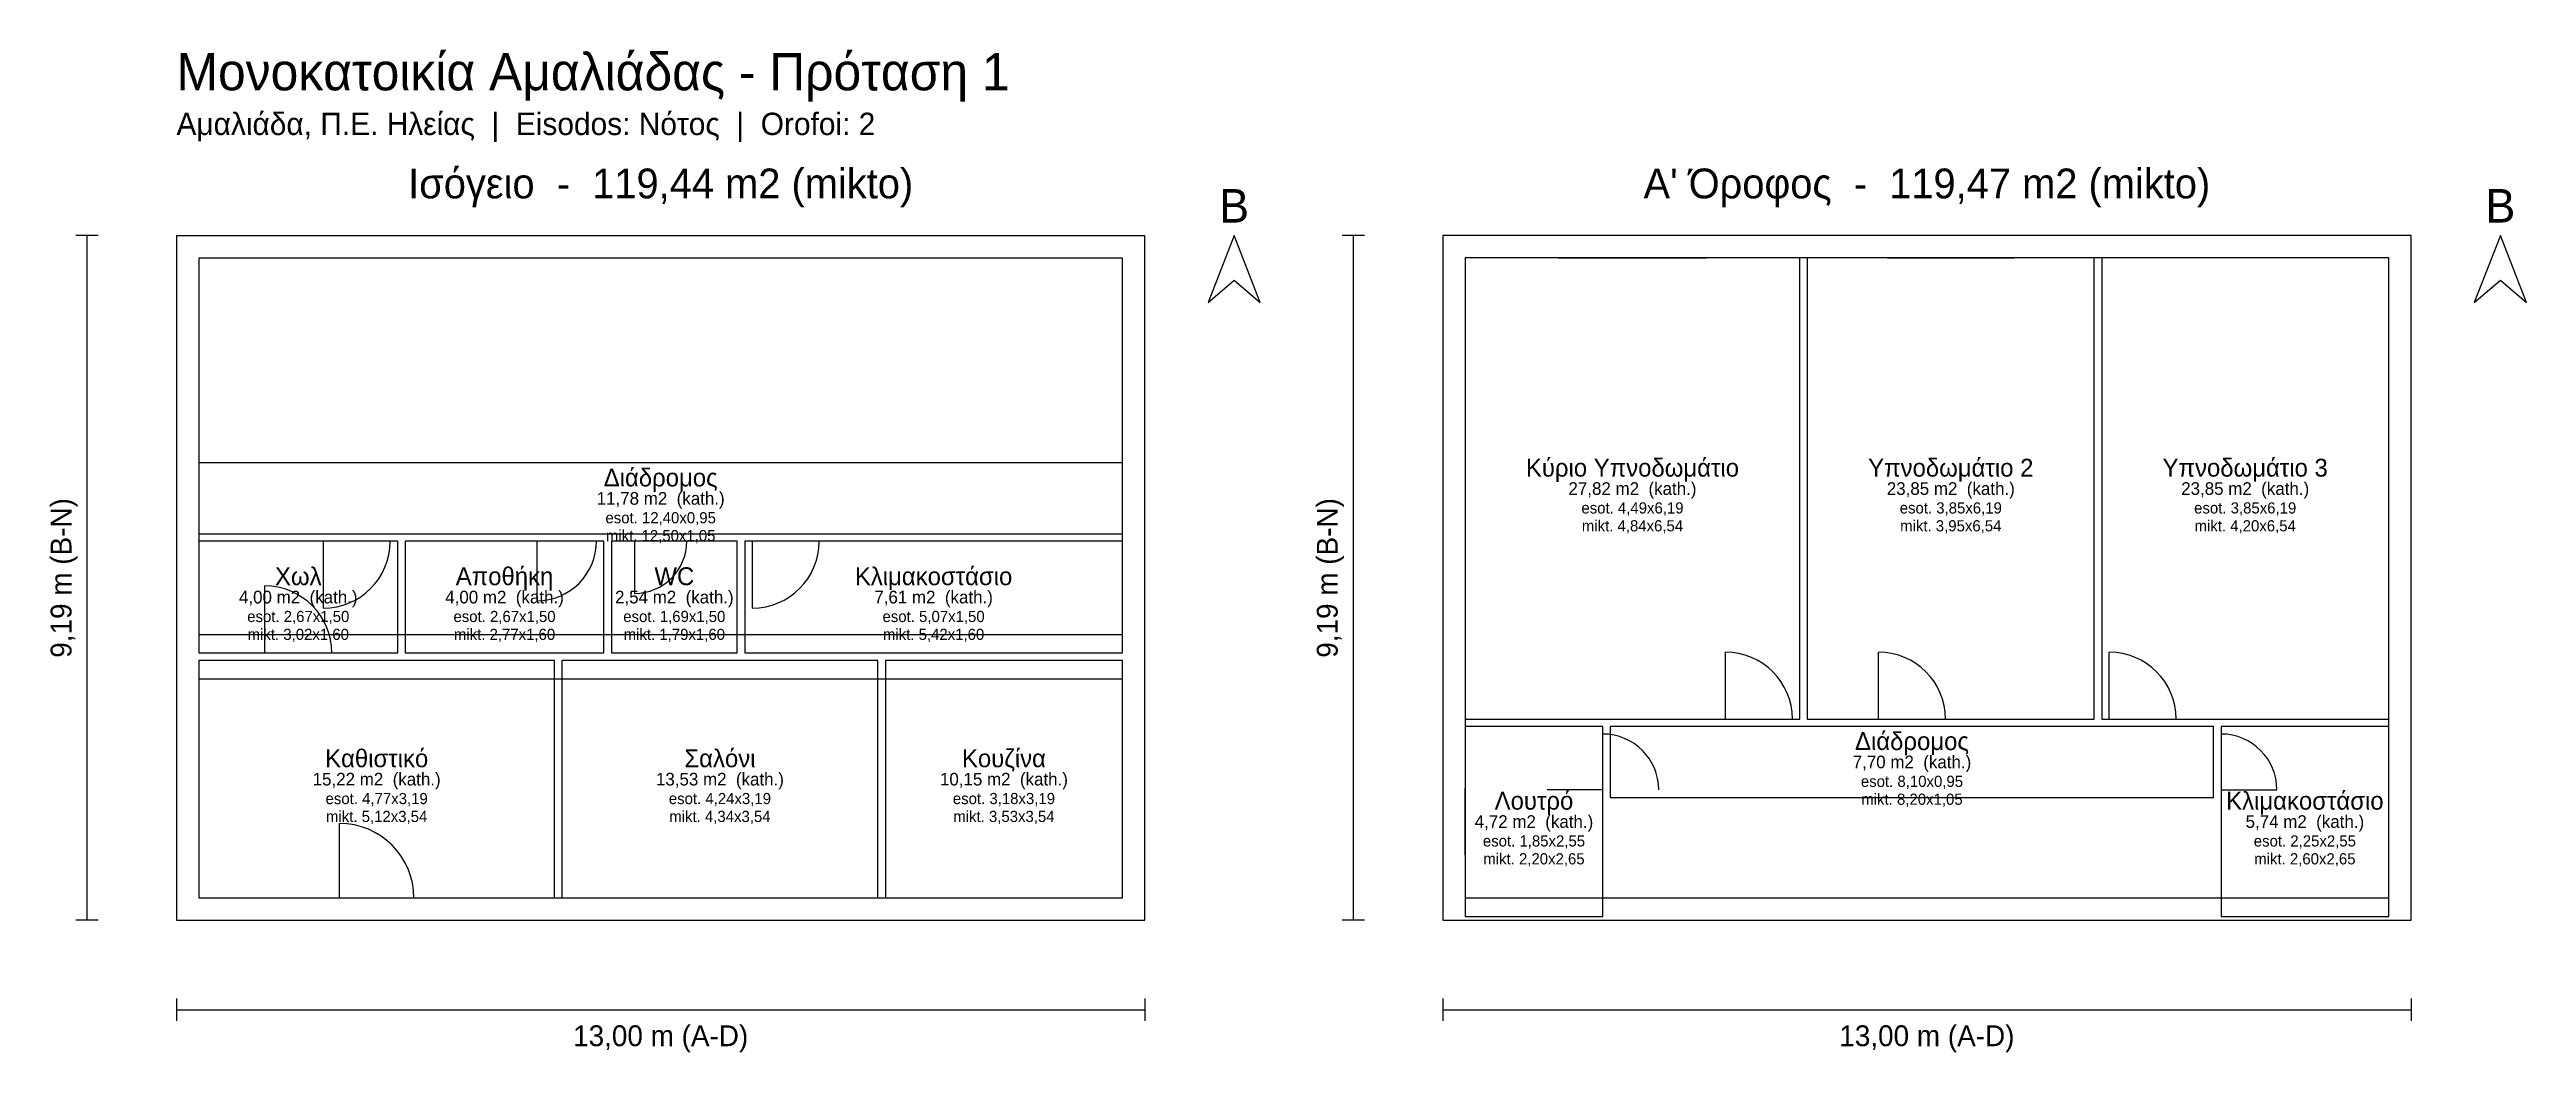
# Model space of a CAD drawing. Header units: metres. Extents: x -1.7 to 31.6, y -1.8 to 11.7.
import ezdxf
from ezdxf.enums import TextEntityAlignment as Align

# ---------------------------------------------------------------- set-up
doc = ezdxf.new("R2010")
doc.units = ezdxf.units.M
for name, color, linetype in [('DIMS', 4, 'CONTINUOUS'), ('NORTH', 2, 'CONTINUOUS'), ('OPENINGS', 1, 'CONTINUOUS'), ('OUTLINE', 7, 'CONTINUOUS'), ('ROOMS', 3, 'CONTINUOUS'), ('TEXT', 7, 'CONTINUOUS'), ('TITLE', 5, 'CONTINUOUS'), ('WALLS', 8, 'CONTINUOUS')]:
    doc.layers.add(name, color=color, linetype=linetype)

msp = doc.modelspace()

# ---------------------------------------------------------------- linework, layer by layer
at = {"layer": 'DIMS'}
for p, q in [((-1.05, 9.19), (-1.35, 9.19)), ((-1.2, 0), (-1.2, 9.19)), ((15.95, 9.19), (15.65, 9.19)), ((15.8, 0), (15.8, 9.19)), ((-1.05, 0), (-1.35, 0)), ((15.95, 0), (15.65, 0)), ((0, -1.05), (0, -1.35)), ((0, -1.2), (13, -1.2)), ((13, -1.05), (13, -1.35)), ((17, -1.05), (17, -1.35)), ((17, -1.2), (30, -1.2)), ((30, -1.05), (30, -1.35))]:
    msp.add_line(p, q, dxfattribs=at)
at = {"layer": 'NORTH'}
for points in [[(14.2, 9.19), (13.85, 8.29), (14.2, 8.59), (14.55, 8.29)], [(31.2, 9.19), (30.85, 8.29), (31.2, 8.59), (31.55, 8.29)]]:
    msp.add_lwpolyline(points, close=True, dxfattribs=at)
at = {"layer": 'OPENINGS'}
for p, q in [((18.5537, 8.89), (20.541, 8.89)), ((22.9693, 8.89), (24.6728, 8.89)), ((29.7, 4.9433), (29.7, 6.6467)), ((1.9691, 5.088), (1.9691, 4.188)), ((4.8382, 5.088), (4.8382, 4.288)), ((6.15, 5.088), (6.15, 4.388)), ((7.7287, 5.088), (7.7287, 4.188)), ((1.1846, 3.588), (1.1846, 4.488)), ((20.7947, 2.7), (20.7947, 3.6)), ((22.85, 2.7), (22.85, 3.6)), ((25.9474, 2.7), (25.9474, 3.6)), ((17.3, 0.875), (17.3, 1.775)), ((19.15, 1.75), (18.4, 1.75)), ((27.45, 1.75), (28.2, 1.75)), ((2.187, 0.3), (2.187, 1.3)), ((2.1434, 0.3), (3.2305, 0.3)), ((6.8125, 0.3), (7.7788, 0.3)), ((10.6587, 0.3), (11.5587, 0.3))]:
    msp.add_line(p, q, dxfattribs=at)
for centre, radius, start, end in [((1.9691, 5.088), 0.9, 270, 360), ((4.8382, 5.088), 0.8, 270, 360), ((6.15, 5.088), 0.7, 270, 360), ((7.7287, 5.088), 0.9, 270, 360), ((1.1846, 3.588), 0.9, 0, 90), ((20.7947, 2.7), 0.9, 0, 90), ((22.85, 2.7), 0.9, 0, 90), ((25.9474, 2.7), 0.9, 0, 90), ((19.15, 1.75), 0.75, 0, 90), ((27.45, 1.75), 0.75, 0, 90), ((2.187, 0.3), 1, 0, 90)]:
    msp.add_arc(centre, radius, start, end, dxfattribs=at)
at = {"layer": 'OUTLINE'}
for points in [[(0, 0), (13, 0), (13, 9.188), (0, 9.188)], [(17, 0), (30, 0), (30, 9.19), (17, 9.19)]]:
    msp.add_lwpolyline(points, close=True, dxfattribs=at)
at = {"layer": 'ROOMS'}
for points in [[(17.3, 2.7), (21.7947, 2.7), (21.7947, 8.89), (17.3, 8.89)], [(21.8947, 2.7), (25.7474, 2.7), (25.7474, 8.89), (21.8947, 8.89)], [(25.8474, 2.7), (29.7, 2.7), (29.7, 8.89), (25.8474, 8.89)], [(0.3, 5.188), (12.7, 5.188), (12.7, 6.138), (0.3, 6.138)], [(0.3, 3.588), (2.9691, 3.588), (2.9691, 5.088), (0.3, 5.088)], [(3.0691, 3.588), (5.7382, 3.588), (5.7382, 5.088), (3.0691, 5.088)], [(5.8382, 3.588), (7.5287, 3.588), (7.5287, 5.088), (5.8382, 5.088)], [(7.6287, 3.588), (12.7, 3.588), (12.7, 5.088), (7.6287, 5.088)], [(0.3, 0.3), (5.0739, 0.3), (5.0739, 3.488), (0.3, 3.488)], [(5.1739, 0.3), (9.4174, 0.3), (9.4174, 3.488), (5.1739, 3.488)], [(9.5174, 0.3), (12.7, 0.3), (12.7, 3.488), (9.5174, 3.488)], [(17.3, 0.05), (19.15, 0.05), (19.15, 2.6), (17.3, 2.6)], [(19.25, 1.65), (27.35, 1.65), (27.35, 2.6), (19.25, 2.6)], [(27.45, 0.05), (29.7, 0.05), (29.7, 2.6), (27.45, 2.6)]]:
    msp.add_lwpolyline(points, close=True, dxfattribs=at)
at = {"layer": 'WALLS'}
for points in [[(0.3, 3.838), (12.7, 3.838), (12.7, 8.888), (0.3, 8.888)], [(17.3, 0.3), (29.7, 0.3), (29.7, 8.89), (17.3, 8.89)], [(0.3, 0.3), (12.7, 0.3), (12.7, 3.238), (0.3, 3.238)]]:
    msp.add_lwpolyline(points, close=True, dxfattribs=at)

# ---------------------------------------------------------------- texts
at = {"layer": 'DIMS'}
for p in [(-1.55, 4.595), (15.45, 4.595)]:
    msp.add_text('9,19 m (B-N)', height=0.28, rotation=90, dxfattribs=at).set_placement(p, align=Align.MIDDLE_CENTER)
for p in [(6.5, -1.55), (23.5, -1.55)]:
    msp.add_text('13,00 m (A-D)', height=0.28, dxfattribs=at).set_placement(p, align=Align.MIDDLE_CENTER)
at = {"layer": 'NORTH'}
for p in [(14.2, 9.59), (31.2, 9.59)]:
    msp.add_text('B', height=0.45, dxfattribs=at).set_placement(p, align=Align.MIDDLE_CENTER)
at = {"layer": 'TEXT'}
for s, height, p in [('Διάδρομος', 0.24, (6.5, 5.943)), ('Κύριο Υπνοδωμάτιο', 0.24, (19.5474, 6.075)), ('Υπνοδωμάτιο 2', 0.24, (23.8211, 6.075)), ('Υπνοδωμάτιο 3', 0.24, (27.7737, 6.075)), ('11,78 m2  (kath.)', 0.17, (6.5, 5.663)), ('27,82 m2  (kath.)', 0.17, (19.5474, 5.795)), ('23,85 m2  (kath.)', 0.17, (23.8211, 5.795)), ('23,85 m2  (kath.)', 0.17, (27.7737, 5.795)), ('esot. 12,40x0,95', 0.15, (6.5, 5.403)), ('esot. 4,49x6,19', 0.15, (19.5474, 5.535)), ('mikt. 4,84x6,54', 0.15, (19.5474, 5.295)), ('esot. 3,85x6,19', 0.15, (23.8211, 5.535)), ('mikt. 3,95x6,54', 0.15, (23.8211, 5.295)), ('esot. 3,85x6,19', 0.15, (27.7737, 5.535)), ('mikt. 4,20x6,54', 0.15, (27.7737, 5.295)), ('mikt. 12,50x1,05', 0.15, (6.5, 5.163)), ('Χωλ', 0.24, (1.6346, 4.618)), ('Αποθήκη', 0.24, (4.4037, 4.618)), ('WC', 0.24, (6.6835, 4.618)), ('Κλιμακοστάσιο', 0.24, (10.1643, 4.618)), ('4,00 m2  (kath.)', 0.17, (1.6346, 4.338)), ('4,00 m2  (kath.)', 0.17, (4.4037, 4.338)), ('2,54 m2  (kath.)', 0.17, (6.6835, 4.338)), ('7,61 m2  (kath.)', 0.17, (10.1643, 4.338)), ('esot. 2,67x1,50', 0.15, (1.6346, 4.078)), ('esot. 2,67x1,50', 0.15, (4.4037, 4.078)), ('esot. 1,69x1,50', 0.15, (6.6835, 4.078)), ('esot. 5,07x1,50', 0.15, (10.1643, 4.078)), ('mikt. 3,02x1,60', 0.15, (1.6346, 3.838)), ('mikt. 2,77x1,60', 0.15, (4.4037, 3.838)), ('mikt. 1,79x1,60', 0.15, (6.6835, 3.838)), ('mikt. 5,42x1,60', 0.15, (10.1643, 3.838)), ('Διάδρομος', 0.24, (23.3, 2.405)), ('Καθιστικό', 0.24, (2.687, 2.174)), ('Σαλόνι', 0.24, (7.2957, 2.174)), ('Κουζίνα', 0.24, (11.1087, 2.174)), ('7,70 m2  (kath.)', 0.17, (23.3, 2.125)), ('15,22 m2  (kath.)', 0.17, (2.687, 1.894)), ('esot. 4,77x3,19', 0.15, (2.687, 1.634)), ('13,53 m2  (kath.)', 0.17, (7.2957, 1.894)), ('esot. 4,24x3,19', 0.15, (7.2957, 1.634)), ('10,15 m2  (kath.)', 0.17, (11.1087, 1.894)), ('esot. 3,18x3,19', 0.15, (11.1087, 1.634)), ('Λουτρό', 0.24, (18.225, 1.605)), ('esot. 8,10x0,95', 0.15, (23.3, 1.865)), ('mikt. 8,20x1,05', 0.15, (23.3, 1.625)), ('Κλιμακοστάσιο', 0.24, (28.575, 1.605)), ('mikt. 5,12x3,54', 0.15, (2.687, 1.394)), ('mikt. 4,34x3,54', 0.15, (7.2957, 1.394)), ('mikt. 3,53x3,54', 0.15, (11.1087, 1.394)), ('4,72 m2  (kath.)', 0.17, (18.225, 1.325)), ('5,74 m2  (kath.)', 0.17, (28.575, 1.325)), ('esot. 1,85x2,55', 0.15, (18.225, 1.065)), ('esot. 2,25x2,55', 0.15, (28.575, 1.065)), ('mikt. 2,20x2,65', 0.15, (18.225, 0.825)), ('mikt. 2,60x2,65', 0.15, (28.575, 0.825))]:
    msp.add_text(s, height=height, dxfattribs=at).set_placement(p, align=Align.MIDDLE_CENTER)
at = {"layer": 'TITLE'}
for s, height, p in [('Μονοκατοικία Αμαλιάδας - Πρόταση 1', 0.5, (0, 11.39)), ('Αμαλιάδα, Π.Ε. Ηλείας  |  Eisodos: Νότος  |  Orofoi: 2', 0.3, (0, 10.69))]:
    msp.add_text(s, height=height, dxfattribs=at).set_placement(p, align=Align.MIDDLE_LEFT)
for s, p in [('Ισόγειο  -  119,44 m2 (mikto)', (6.5, 9.89)), ("Α' Όροφος  -  119,47 m2 (mikto)", (23.5, 9.89))]:
    msp.add_text(s, height=0.4, dxfattribs=at).set_placement(p, align=Align.MIDDLE_CENTER)

doc.saveas('drawing.dxf')
